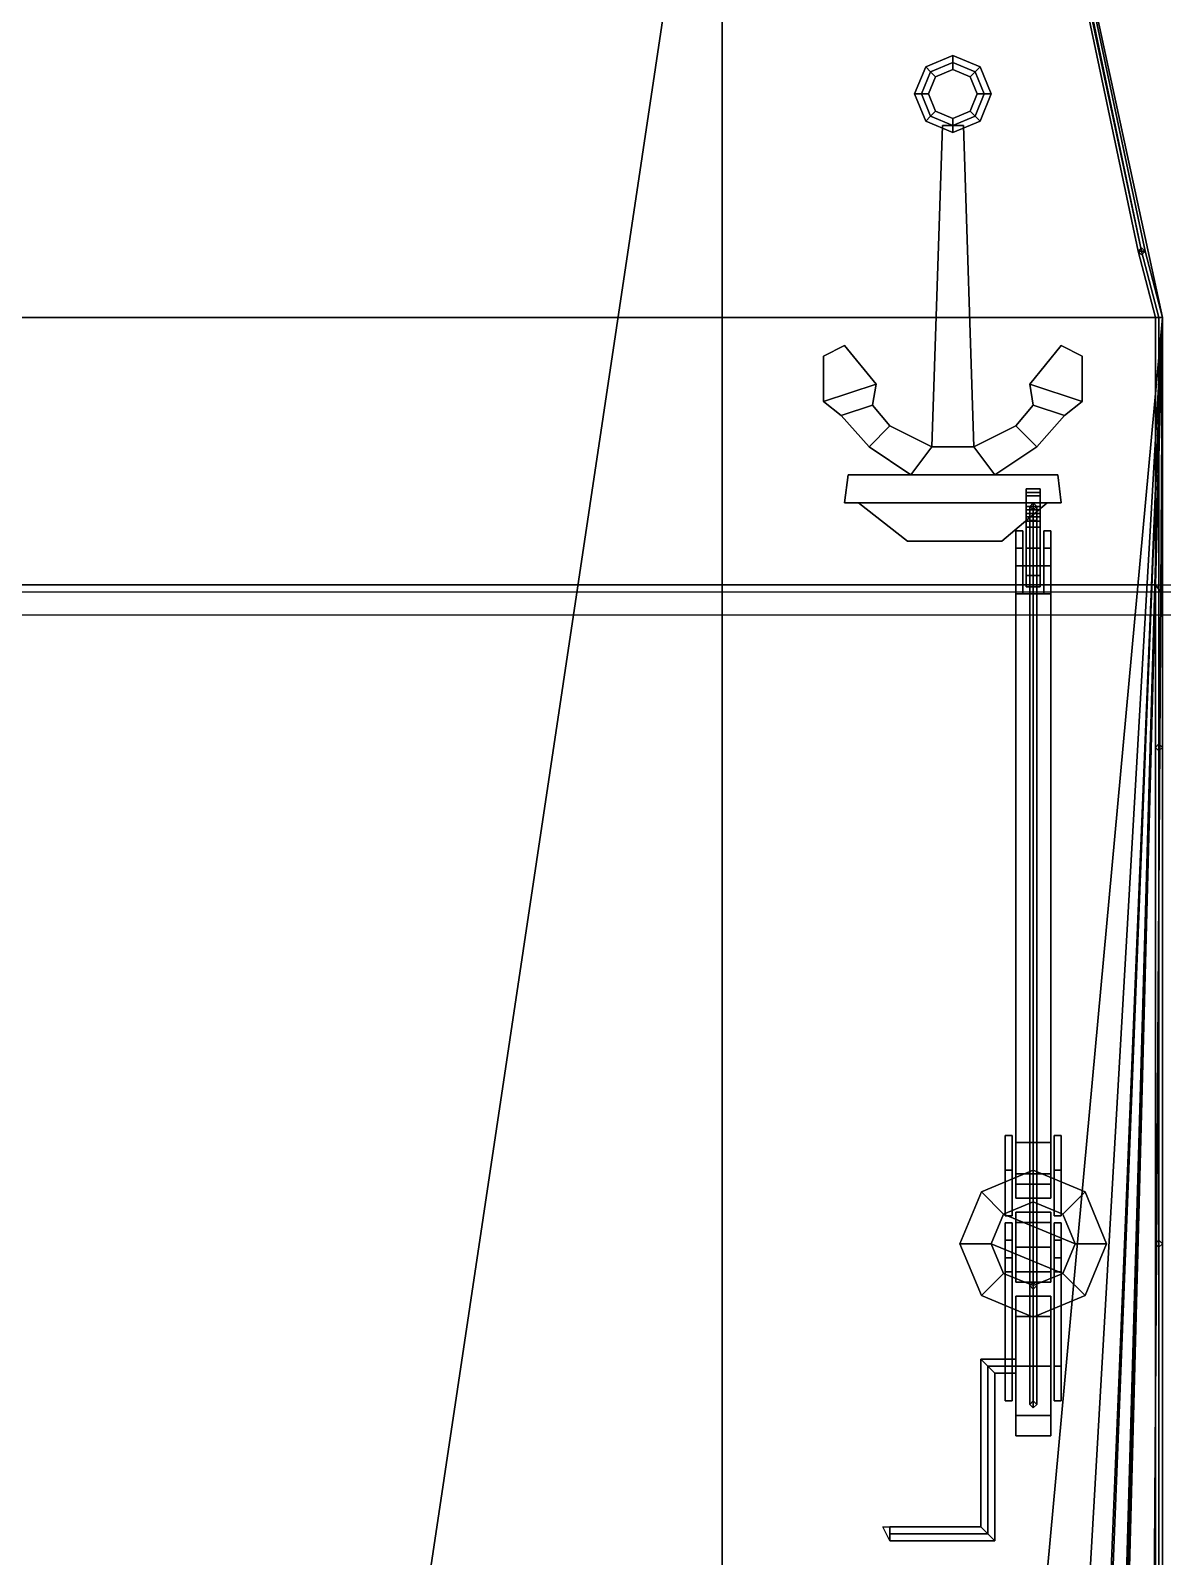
# Model space of a CAD drawing. Header units: millimetres. Extents: x -3.5 to 3.5, y -23.5 to 25.1.
# Drawn here: x 0 to 3.24, y 17.905 to 22.272 of the extents above; entities that cross this region are included whole.
import ezdxf

# ---------------------------------------------------------------- set-up
doc = ezdxf.new("R2010")
doc.units = ezdxf.units.MM
for name, color, linetype in [('railings', 6, 'Continuous'), ('superstructure', 3, 'Continuous'), ('tmp', 4, 'Continuous')]:
    doc.layers.add(name, color=color, linetype=linetype)

msp = doc.modelspace()

# ---------------------------------------------------------------- linework, layer by layer
for points in [[(2.8, 23.48, 0.85), (3.24, 21.45, 0.2), (-3.24, 21.45, 0.2), (-2.8, 23.48, 0.85)], [(1.98, 23.44, 1.460000000000001), (1.98, 7.74, 1.460000000000001), (3.24, 21.45, 1.459999999999999), (2.8, 23.48, 1.459999999999999)], [(2.8, 23.48, 1.459999999999999), (3.24, 21.45, 1.459999999999999), (3.24, 21.45, 0.2), (2.8, 23.48, 0.85)], [(2.640000000000001, 22.18, 1.530000000000001), (2.640000000000001, 22.2, 1.51), (2.562218254069482, 22.16778174593052, 1.51), (2.576360389693211, 22.15363961030679, 1.530000000000001)], [(2.640000000000001, 22.2, 1.51), (2.640000000000001, 22.18, 1.49), (2.576360389693211, 22.15363961030679, 1.49), (2.562218254069482, 22.16778174593052, 1.51)], [(2.703639610306791, 22.15363961030679, 1.530000000000001), (2.717781745930524, 22.16778174593052, 1.51), (2.640000000000001, 22.2, 1.51), (2.640000000000001, 22.18, 1.530000000000001)], [(2.717781745930524, 22.16778174593052, 1.51), (2.703639610306791, 22.15363961030679, 1.49), (2.640000000000001, 22.18, 1.49), (2.640000000000001, 22.2, 1.51)], [(2.576360389693211, 22.15363961030679, 1.530000000000001), (2.562218254069482, 22.16778174593052, 1.51), (2.530000000000002, 22.09, 1.51), (2.550000000000001, 22.09, 1.530000000000001)], [(2.562218254069482, 22.16778174593052, 1.51), (2.576360389693211, 22.15363961030679, 1.49), (2.550000000000001, 22.09, 1.49), (2.530000000000002, 22.09, 1.51)], [(2.576360389693211, 22.15363961030679, 1.49), (2.590502525316943, 22.13949747468306, 1.51), (2.570000000000001, 22.09, 1.51), (2.550000000000001, 22.09, 1.49)], [(2.590502525316943, 22.13949747468306, 1.51), (2.576360389693211, 22.15363961030679, 1.530000000000001), (2.550000000000001, 22.09, 1.530000000000001), (2.570000000000001, 22.09, 1.51)], [(2.640000000000001, 22.18, 1.49), (2.640000000000001, 22.16, 1.51), (2.590502525316943, 22.13949747468306, 1.51), (2.576360389693211, 22.15363961030679, 1.49)], [(2.640000000000001, 22.16, 1.51), (2.640000000000001, 22.18, 1.530000000000001), (2.576360389693211, 22.15363961030679, 1.530000000000001), (2.590502525316943, 22.13949747468306, 1.51)], [(2.703639610306791, 22.15363961030679, 1.49), (2.689497474683059, 22.13949747468306, 1.51), (2.640000000000001, 22.16, 1.51), (2.640000000000001, 22.18, 1.49)], [(2.689497474683059, 22.13949747468306, 1.51), (2.703639610306791, 22.15363961030679, 1.530000000000001), (2.640000000000001, 22.18, 1.530000000000001), (2.640000000000001, 22.16, 1.51)], [(2.730000000000001, 22.09, 1.49), (2.710000000000001, 22.09, 1.51), (2.689497474683059, 22.13949747468306, 1.51), (2.703639610306791, 22.15363961030679, 1.49)], [(2.710000000000001, 22.09, 1.51), (2.730000000000001, 22.09, 1.530000000000001), (2.703639610306791, 22.15363961030679, 1.530000000000001), (2.689497474683059, 22.13949747468306, 1.51)], [(2.730000000000001, 22.09, 1.530000000000001), (2.75, 22.09, 1.51), (2.717781745930524, 22.16778174593052, 1.51), (2.703639610306791, 22.15363961030679, 1.530000000000001)], [(2.75, 22.09, 1.51), (2.730000000000001, 22.09, 1.49), (2.703639610306791, 22.15363961030679, 1.49), (2.717781745930524, 22.16778174593052, 1.51)], [(2.550000000000001, 22.09, 1.530000000000001), (2.530000000000002, 22.09, 1.51), (2.562218254069482, 22.01221825406948, 1.51), (2.576360389693211, 22.02636038969321, 1.530000000000001)], [(2.530000000000002, 22.09, 1.51), (2.550000000000001, 22.09, 1.49), (2.576360389693211, 22.02636038969321, 1.49), (2.562218254069482, 22.01221825406948, 1.51)], [(2.550000000000001, 22.09, 1.49), (2.570000000000001, 22.09, 1.51), (2.590502525316943, 22.04050252531694, 1.51), (2.576360389693211, 22.02636038969321, 1.49)], [(2.570000000000001, 22.09, 1.51), (2.550000000000001, 22.09, 1.530000000000001), (2.576360389693211, 22.02636038969321, 1.530000000000001), (2.590502525316943, 22.04050252531694, 1.51)], [(2.703639610306789, 22.02636038969321, 1.49), (2.689497474683059, 22.04050252531694, 1.51), (2.710000000000001, 22.09, 1.51), (2.730000000000001, 22.09, 1.49)], [(2.689497474683059, 22.04050252531694, 1.51), (2.703639610306789, 22.02636038969321, 1.530000000000001), (2.730000000000001, 22.09, 1.530000000000001), (2.710000000000001, 22.09, 1.51)], [(2.703639610306789, 22.02636038969321, 1.530000000000001), (2.71778174593052, 22.01221825406947, 1.51), (2.75, 22.09, 1.51), (2.730000000000001, 22.09, 1.530000000000001)], [(2.71778174593052, 22.01221825406947, 1.51), (2.703639610306789, 22.02636038969321, 1.49), (2.730000000000001, 22.09, 1.49), (2.75, 22.09, 1.51)], [(2.576360389693211, 22.02636038969321, 1.530000000000001), (2.562218254069482, 22.01221825406948, 1.51), (2.640000000000001, 21.98, 1.51), (2.640000000000001, 22, 1.530000000000001)], [(2.562218254069482, 22.01221825406948, 1.51), (2.576360389693211, 22.02636038969321, 1.49), (2.640000000000001, 22, 1.49), (2.640000000000001, 21.98, 1.51)], [(2.576360389693211, 22.02636038969321, 1.49), (2.590502525316943, 22.04050252531694, 1.51), (2.640000000000001, 22.02, 1.51), (2.640000000000001, 22, 1.49)], [(2.590502525316943, 22.04050252531694, 1.51), (2.576360389693211, 22.02636038969321, 1.530000000000001), (2.640000000000001, 22, 1.530000000000001), (2.640000000000001, 22.02, 1.51)], [(2.640000000000001, 22, 1.49), (2.640000000000001, 22.02, 1.51), (2.689497474683059, 22.04050252531694, 1.51), (2.703639610306789, 22.02636038969321, 1.49)], [(2.640000000000001, 22.02, 1.51), (2.640000000000001, 22, 1.530000000000001), (2.703639610306789, 22.02636038969321, 1.530000000000001), (2.689497474683059, 22.04050252531694, 1.51)], [(2.640000000000001, 22, 1.530000000000001), (2.640000000000001, 21.98, 1.51), (2.71778174593052, 22.01221825406947, 1.51), (2.703639610306789, 22.02636038969321, 1.530000000000001)], [(2.640000000000001, 21.98, 1.51), (2.640000000000001, 22, 1.49), (2.703639610306789, 22.02636038969321, 1.49), (2.71778174593052, 22.01221825406947, 1.51)], [(2.580000000000001, 21.08000000000001, 1.56), (2.700000000000002, 21.08000000000001, 1.56), (2.67, 22, 1.529999999999999), (2.610000000000002, 22, 1.529999999999999)], [(2.67, 22, 1.49), (2.700000000000002, 21.08000000000001, 1.460000000000001), (2.580000000000001, 21.08000000000001, 1.460000000000001), (2.610000000000002, 22, 1.49)], [(2.610000000000002, 22, 1.49), (2.580000000000001, 21.08000000000001, 1.460000000000001), (2.580000000000001, 21.08000000000001, 1.56), (2.610000000000002, 22, 1.529999999999999)], [(2.610000000000002, 22, 1.529999999999999), (2.67, 22, 1.529999999999999), (2.67, 22, 1.49), (2.610000000000002, 22, 1.49)], [(2.67, 22, 1.529999999999999), (2.700000000000002, 21.08000000000001, 1.56), (2.700000000000002, 21.08000000000001, 1.460000000000001), (2.67, 22, 1.49)], [(3.24, 21.45, 0.2), (3.21983193277311, 20.68529411764706), (-3.21983193277311, 20.68529411764706), (-3.24, 21.45, 0.2)], [(3.239999999999976, 21.44999999999939, 1.459999999999999), (3.239999999999976, 21.44999999999939, 1.459999999999999), (1.98, 7.74, 1.460000000000001), (2.411325579854458, 7.094475651604784, 1.460000000000001)], [(3.24, -23.47, 1.459999999999999), (3.24, 21.45, 1.459999999999999), (2.38, -9.68, 1.460000000000001), (2.38, -22.5, 1.460000000000001)], [(3.24, 21.45, 1.459999999999999), (3.24, 21.45, 1.459999999999999), (2.42, -7.160000000000001, 1.460000000000001), (2.38, -9.679999999999996, 1.460000000000001)], [(3.239999999999985, 21.44999999999962, 1.459999999999999), (3.239999999999985, 21.44999999999962, 1.459999999999999), (2.411325579854458, 7.094475651604784, 1.46), (2.61, 6.0956718931319, 1.46)], [(2.42, -7.160000000000001, 1.460000000000001), (3.24, 21.45, 1.459999999999999), (3.24, 21.45, 1.459999999999999), (2.42, 0.7299999999999995, 1.460000000000001)], [(2.42, 0.7300000000000013, 1.460000000000001), (2.42, 0.7300000000000013, 1.460000000000001), (3.239999999999999, 21.44999999999996, 1.459999999999999), (2.61, 6.0956718931319, 1.46)], [(3.24, 21.45, 0.2), (3.234827586206898, 20.66551724137931), (3.21983193277311, 20.68529411764706), (3.24, 21.45, 0.2)], [(3.24, 21.45, 0.2), (3.24, 20.59953271028037), (3.234827586206898, 20.66551724137931), (3.24, 21.45, 0.2)], [(3.24, 21.45, 1.459999999999999), (3.24, -23.47, 1.459999999999999), (3.24, -23.47), (3.24, 20.59953271028037)], [(3.24, 21.45, 0.2), (3.24, 21.45, 1.459999999999999), (3.24, 20.59953271028038), (3.24, 21.45, 0.2)], [(2.27, 21.34, 1.56), (2.270000000000002, 21.21, 1.56), (2.42, 21.26, 1.56), (2.330000000000001, 21.37, 1.56)], [(2.42, 21.26, 1.460000000000001), (2.270000000000002, 21.21, 1.460000000000001), (2.27, 21.34, 1.460000000000001), (2.330000000000001, 21.37, 1.460000000000001)], [(2.330000000000001, 21.37, 1.460000000000001), (2.27, 21.34, 1.460000000000001), (2.27, 21.34, 1.56), (2.330000000000001, 21.37, 1.56)], [(2.330000000000001, 21.37, 1.56), (2.42, 21.26, 1.56), (2.42, 21.26, 1.460000000000001), (2.330000000000001, 21.37, 1.460000000000001)], [(3.010000000000002, 21.34, 1.460000000000001), (3.01, 21.21, 1.460000000000001), (2.860000000000002, 21.26, 1.460000000000001), (2.950000000000002, 21.37, 1.460000000000001)], [(2.950000000000002, 21.37, 1.460000000000001), (2.860000000000002, 21.26, 1.460000000000001), (2.860000000000002, 21.26, 1.56), (2.950000000000002, 21.37, 1.56)], [(2.860000000000002, 21.26, 1.56), (3.01, 21.21, 1.56), (3.010000000000002, 21.34, 1.56), (2.950000000000002, 21.37, 1.56)], [(2.950000000000002, 21.37, 1.56), (3.010000000000002, 21.34, 1.56), (3.010000000000002, 21.34, 1.460000000000001), (2.950000000000002, 21.37, 1.460000000000001)], [(2.27, 21.34, 1.460000000000001), (2.270000000000002, 21.21, 1.460000000000001), (2.270000000000002, 21.21, 1.56), (2.27, 21.34, 1.56)], [(3.010000000000002, 21.34, 1.56), (3.01, 21.21, 1.56), (3.01, 21.21, 1.460000000000001), (3.010000000000002, 21.34, 1.460000000000001)], [(2.27, 21.21, 1.56), (2.320000000000001, 21.17, 1.56), (2.410000000000001, 21.2, 1.56), (2.42, 21.26, 1.56)], [(2.410000000000001, 21.2, 1.460000000000001), (2.320000000000001, 21.17, 1.460000000000001), (2.27, 21.21, 1.460000000000001), (2.42, 21.26, 1.460000000000001)], [(2.42, 21.26, 1.56), (2.410000000000001, 21.2, 1.56), (2.410000000000001, 21.2, 1.460000000000001), (2.42, 21.26, 1.460000000000001)], [(3.010000000000002, 21.21, 1.460000000000001), (2.960000000000001, 21.17, 1.460000000000001), (2.870000000000001, 21.2, 1.460000000000001), (2.860000000000002, 21.26, 1.460000000000001)], [(2.860000000000002, 21.26, 1.460000000000001), (2.870000000000001, 21.2, 1.460000000000001), (2.870000000000001, 21.2, 1.56), (2.860000000000002, 21.26, 1.56)], [(2.870000000000001, 21.2, 1.56), (2.960000000000001, 21.17, 1.56), (3.010000000000002, 21.21, 1.56), (2.860000000000002, 21.26, 1.56)], [(2.27, 21.21, 1.460000000000001), (2.320000000000001, 21.17, 1.460000000000001), (2.320000000000001, 21.17, 1.56), (2.27, 21.21, 1.56)], [(2.320000000000001, 21.17, 1.56), (2.400000000000003, 21.08, 1.56), (2.460000000000001, 21.14, 1.56), (2.410000000000001, 21.2, 1.56)], [(2.460000000000001, 21.14, 1.460000000000001), (2.400000000000003, 21.08, 1.460000000000001), (2.320000000000001, 21.17, 1.460000000000001), (2.410000000000001, 21.2, 1.460000000000001)], [(2.410000000000001, 21.2, 1.56), (2.460000000000001, 21.14, 1.56), (2.460000000000001, 21.14, 1.460000000000001), (2.410000000000001, 21.2, 1.460000000000001)], [(2.960000000000001, 21.17, 1.460000000000001), (2.879999999999999, 21.08, 1.460000000000001), (2.820000000000001, 21.14, 1.460000000000001), (2.870000000000001, 21.2, 1.460000000000001)], [(2.870000000000001, 21.2, 1.460000000000001), (2.820000000000001, 21.14, 1.460000000000001), (2.820000000000001, 21.14, 1.56), (2.870000000000001, 21.2, 1.56)], [(2.820000000000001, 21.14, 1.56), (2.879999999999999, 21.08, 1.56), (2.960000000000001, 21.17, 1.56), (2.870000000000001, 21.2, 1.56)], [(3.010000000000002, 21.21, 1.56), (2.960000000000001, 21.17, 1.56), (2.960000000000001, 21.17, 1.460000000000001), (3.010000000000002, 21.21, 1.460000000000001)], [(2.320000000000001, 21.17, 1.460000000000001), (2.400000000000003, 21.08, 1.460000000000001), (2.400000000000003, 21.08, 1.56), (2.320000000000001, 21.17, 1.56)], [(2.400000000000001, 21.08, 1.56), (2.520000000000002, 21, 1.56), (2.580000000000001, 21.08, 1.56), (2.46, 21.14, 1.56)], [(2.580000000000001, 21.08, 1.460000000000001), (2.520000000000002, 21, 1.460000000000001), (2.400000000000001, 21.08, 1.460000000000001), (2.46, 21.14, 1.460000000000001)], [(2.46, 21.14, 1.56), (2.580000000000001, 21.08, 1.56), (2.580000000000001, 21.08, 1.460000000000001), (2.46, 21.14, 1.460000000000001)], [(2.880000000000001, 21.08, 1.460000000000001), (2.76, 21, 1.460000000000001), (2.700000000000002, 21.08, 1.460000000000001), (2.820000000000003, 21.14, 1.460000000000001)], [(2.820000000000003, 21.14, 1.460000000000001), (2.700000000000002, 21.08, 1.460000000000001), (2.700000000000002, 21.08, 1.56), (2.820000000000003, 21.14, 1.56)], [(2.700000000000002, 21.08, 1.56), (2.76, 21, 1.56), (2.880000000000001, 21.08, 1.56), (2.820000000000003, 21.14, 1.56)], [(2.960000000000001, 21.17, 1.56), (2.879999999999999, 21.08, 1.56), (2.879999999999999, 21.08, 1.460000000000001), (2.960000000000001, 21.17, 1.460000000000001)], [(2.400000000000001, 21.08, 1.460000000000001), (2.520000000000002, 21, 1.460000000000001), (2.520000000000002, 21, 1.56), (2.400000000000001, 21.08, 1.56)], [(2.520000000000002, 21, 1.56), (2.760000000000002, 21, 1.56), (2.700000000000002, 21.08, 1.56), (2.580000000000001, 21.08, 1.56)], [(2.700000000000002, 21.08, 1.460000000000001), (2.760000000000002, 21, 1.460000000000001), (2.520000000000002, 21, 1.460000000000001), (2.580000000000001, 21.08, 1.460000000000001)], [(2.880000000000001, 21.08, 1.56), (2.76, 21, 1.56), (2.76, 21, 1.460000000000001), (2.880000000000001, 21.08, 1.460000000000001)], [(2.330000000000001, 20.91999999999999, 1.56), (2.950000000000002, 20.91999999999999, 1.56), (2.940000000000002, 21, 1.56), (2.340000000000002, 21, 1.56)], [(2.940000000000002, 21, 1.460000000000001), (2.950000000000002, 20.91999999999999, 1.460000000000001), (2.330000000000001, 20.91999999999999, 1.460000000000001), (2.340000000000002, 21, 1.460000000000001)], [(2.340000000000002, 21, 1.460000000000001), (2.330000000000001, 20.91999999999999, 1.460000000000001), (2.330000000000001, 20.91999999999999, 1.56), (2.340000000000002, 21, 1.56)], [(2.340000000000002, 21, 1.56), (2.520000000000002, 21, 1.56), (2.520000000000002, 21, 1.460000000000001), (2.340000000000002, 21, 1.460000000000001)], [(2.760000000000002, 21, 1.56), (2.940000000000002, 21, 1.56), (2.940000000000002, 21, 1.460000000000001), (2.760000000000002, 21, 1.460000000000001)], [(2.85, 20.92, 2.649999999999999), (2.85, 20.96, 2.699999999999999), (2.89, 20.96, 2.699999999999999), (2.89, 20.92, 2.649999999999999)], [(2.85, 20.95, 2.709999999999999), (2.85, 20.96, 2.699999999999999), (2.85, 20.92, 2.649999999999999), (2.85, 20.91, 2.68)], [(2.89, 20.95, 2.709999999999999), (2.89, 20.96, 2.699999999999999), (2.85, 20.96, 2.699999999999999), (2.85, 20.95, 2.709999999999999)], [(2.89, 20.92, 2.649999999999999), (2.89, 20.96, 2.699999999999999), (2.89, 20.95, 2.709999999999999), (2.89, 20.91, 2.68)], [(2.940000000000002, 21, 1.56), (2.950000000000002, 20.91999999999999, 1.56), (2.950000000000002, 20.91999999999999, 1.460000000000001), (2.940000000000002, 21, 1.460000000000001)], [(2.330000000000001, 20.91999999999999, 1.460000000000001), (2.370000000000001, 20.91999999999999, 1.460000000000001), (2.370000000000001, 20.91999999999999, 1.56), (2.330000000000001, 20.91999999999999, 1.56)], [(2.510000000000002, 20.81, 1.56), (2.780000000000002, 20.81, 1.56), (2.910000000000001, 20.92, 1.56), (2.370000000000001, 20.92, 1.56)], [(2.910000000000001, 20.92, 1.460000000000001), (2.780000000000002, 20.81, 1.460000000000001), (2.510000000000002, 20.81, 1.460000000000001), (2.370000000000001, 20.92, 1.460000000000001)], [(2.370000000000001, 20.92, 1.460000000000001), (2.510000000000002, 20.81, 1.460000000000001), (2.510000000000002, 20.81, 1.56), (2.370000000000001, 20.92, 1.56)], [(2.910000000000001, 20.92, 1.56), (2.780000000000002, 20.81, 1.56), (2.780000000000002, 20.81, 1.460000000000001), (2.910000000000001, 20.92, 1.460000000000001)], [(2.89, 20.91, 2.68), (2.89, 20.95, 2.709999999999999), (2.85, 20.95, 2.709999999999999), (2.85, 20.91, 2.68)], [(2.85, 20.94, 2.779999999999999), (2.85, 20.88, 2.779999999999999), (2.85, 20.88, 2.829999999999998), (2.85, 20.94, 2.829999999999998)], [(2.89, 20.94, 2.829999999999998), (2.89, 20.94, 2.779999999999999), (2.85, 20.94, 2.779999999999999), (2.85, 20.94, 2.829999999999998)], [(2.85, 20.94, 2.829999999999998), (2.85, 20.88, 2.829999999999998), (2.89, 20.88, 2.829999999999998), (2.89, 20.94, 2.829999999999998)], [(2.89, 20.94, 2.779999999999999), (2.89, 20.88, 2.73), (2.85, 20.88, 2.73), (2.85, 20.94, 2.779999999999999)], [(2.85, 20.88, 2.73), (2.85, 20.85, 2.73), (2.85, 20.88, 2.779999999999999), (2.85, 20.94, 2.779999999999999)], [(2.85, 20.91, 2.68), (2.85, 20.92, 2.649999999999999), (2.85, 20.88, 2.649999999999999), (2.85, 20.89, 2.68)], [(2.85, 20.88, 2.649999999999999), (2.85, 20.92, 2.649999999999999), (2.89, 20.92, 2.649999999999999), (2.89, 20.88, 2.649999999999999)], [(2.86, 20.91, 3.75), (2.87, 20.92, 3.749999999999998), (2.87, 20.92, 2.829999999999998), (2.86, 20.91, 2.829999999999998)], [(2.86, 20.87, 3.84), (2.87, 20.87, 3.849999999999998), (2.87, 20.92, 3.75), (2.86, 20.91, 3.75)], [(2.87, 20.92, 3.749999999999998), (2.88, 20.91, 3.75), (2.88, 20.91, 2.829999999999998), (2.87, 20.92, 2.829999999999998)], [(2.87, 20.87, 3.849999999999998), (2.88, 20.87, 3.84), (2.88, 20.91, 3.75), (2.87, 20.92, 3.75)], [(2.89, 20.88, 2.829999999999998), (2.89, 20.88, 2.779999999999999), (2.89, 20.94, 2.779999999999999), (2.89, 20.94, 2.829999999999998)], [(2.89, 20.88, 2.779999999999999), (2.89, 20.85, 2.73), (2.89, 20.88, 2.73), (2.89, 20.94, 2.779999999999999)], [(2.89, 20.88, 2.649999999999999), (2.89, 20.92, 2.649999999999999), (2.89, 20.91, 2.68), (2.89, 20.89, 2.68)], [(2.910000000000001, 20.91999999999999, 1.460000000000001), (2.950000000000002, 20.91999999999999, 1.460000000000001), (2.950000000000002, 20.91999999999999, 1.56), (2.910000000000001, 20.91999999999999, 1.56)], [(2.89, 20.89, 2.68), (2.89, 20.91, 2.68), (2.85, 20.91, 2.68), (2.85, 20.89, 2.68)], [(2.89, 20.86778174593051, 3.827781745930519), (2.89, 20.9, 3.75), (2.85, 20.9, 3.75), (2.85, 20.86778174593051, 3.827781745930519)], [(2.89, 20.9, 3.75), (2.89, 20.86778174593051, 3.672218254069479), (2.85, 20.86778174593051, 3.672218254069479), (2.85, 20.9, 3.75)], [(2.85, 20.86778174593051, 3.672218254069479), (2.85, 20.79, 3.639999999999999), (2.85, 20.71221825406948, 3.672218254069479), (2.85, 20.9, 3.75)], [(2.85, 20.9, 3.75), (2.85, 20.71221825406948, 3.672218254069479), (2.85, 20.68, 3.75), (2.85, 20.86778174593051, 3.827781745930519)], [(2.85, 20.89, 2.68), (2.85, 20.88, 2.649999999999999), (2.85, 20.85, 2.69), (2.85, 20.88, 2.69)], [(2.89, 20.88, 2.69), (2.89, 20.89, 2.68), (2.85, 20.89, 2.68), (2.85, 20.88, 2.69)], [(2.85, 20.85, 2.69), (2.85, 20.88, 2.649999999999999), (2.89, 20.88, 2.649999999999999), (2.89, 20.85, 2.69)], [(2.85, 20.88, 2.829999999999998), (2.85, 20.88, 2.779999999999999), (2.89, 20.88, 2.779999999999999), (2.89, 20.88, 2.829999999999998)], [(2.85, 20.88, 2.779999999999999), (2.85, 20.85, 2.73), (2.89, 20.85, 2.73), (2.89, 20.88, 2.779999999999999)], [(2.85, 20.88, 2.69), (2.85, 20.85, 2.69), (2.85, 20.85, 2.729999999999999), (2.85, 20.88, 2.729999999999999)], [(2.89, 20.88, 2.729999999999999), (2.89, 20.88, 2.69), (2.85, 20.88, 2.69), (2.85, 20.88, 2.729999999999999)], [(2.87, 20.9, 3.75), (2.86, 20.91, 3.75), (2.86, 20.91, 2.829999999999998), (2.87, 20.9, 2.829999999999998)], [(2.87, 20.87, 3.829999999999998), (2.86, 20.87, 3.84), (2.86, 20.91, 3.75), (2.87, 20.9, 3.75)], [(2.88, 20.91, 3.75), (2.87, 20.9, 3.75), (2.87, 20.9, 2.829999999999998), (2.88, 20.91, 2.829999999999998)], [(2.88, 20.87, 3.84), (2.87, 20.87, 3.829999999999998), (2.87, 20.9, 3.75), (2.88, 20.91, 3.75)], [(2.89, 20.71221825406948, 3.827781745930519), (2.89, 20.9, 3.75), (2.89, 20.86778174593051, 3.827781745930519), (2.89, 20.79, 3.859999999999999)], [(2.89, 20.68, 3.75), (2.89, 20.86778174593051, 3.672218254069479), (2.89, 20.9, 3.75), (2.89, 20.71221825406948, 3.827781745930519)], [(2.89, 20.85, 2.69), (2.89, 20.88, 2.649999999999999), (2.89, 20.89, 2.68), (2.89, 20.88, 2.69)], [(2.89, 20.85, 2.729999999999999), (2.89, 20.85, 2.69), (2.89, 20.88, 2.69), (2.89, 20.88, 2.729999999999999)], [(2.82, 20.84, 3.759999999999998), (2.82, 20.73999999999999, 3.6), (2.82, 20.66, 3.709999999999999), (2.82, 20.79, 3.809999999999999)], [(2.84, 20.79, 3.809999999999999), (2.84, 20.84, 3.759999999999998), (2.82, 20.84, 3.759999999999998), (2.82, 20.79, 3.809999999999999)], [(2.84, 20.84, 3.759999999999998), (2.84, 20.73999999999999, 3.6), (2.82, 20.73999999999999, 3.6), (2.82, 20.84, 3.759999999999998)], [(2.84, 20.66, 3.709999999999999), (2.84, 20.73999999999999, 3.6), (2.84, 20.84, 3.759999999999998), (2.84, 20.79, 3.809999999999999)], [(2.89, 20.79, 3.859999999999999), (2.89, 20.86778174593051, 3.827781745930519), (2.85, 20.86778174593051, 3.827781745930519), (2.85, 20.79, 3.859999999999999)], [(2.89, 20.86778174593051, 3.672218254069479), (2.89, 20.79, 3.639999999999999), (2.85, 20.79, 3.639999999999999), (2.85, 20.86778174593051, 3.672218254069479)], [(2.85, 20.86778174593051, 3.827781745930519), (2.85, 20.68, 3.75), (2.85, 20.71221825406948, 3.827781745930519), (2.85, 20.79, 3.859999999999999)], [(2.85, 20.85, 2.729999999999999), (2.85, 20.85, 2.69), (2.89, 20.85, 2.69), (2.89, 20.85, 2.729999999999999)], [(2.87, 20.79, 3.859999999999999), (2.86, 20.79, 3.869999999999999), (2.86, 20.87, 3.84), (2.87, 20.87, 3.829999999999998)], [(2.86, 20.79, 3.869999999999999), (2.87, 20.79, 3.879999999999999), (2.87, 20.87, 3.85), (2.86, 20.87, 3.84)], [(2.88, 20.79, 3.869999999999999), (2.87, 20.79, 3.859999999999999), (2.87, 20.87, 3.829999999999998), (2.88, 20.87, 3.84)], [(2.87, 20.79, 3.879999999999999), (2.88, 20.79, 3.869999999999999), (2.88, 20.87, 3.84), (2.87, 20.87, 3.85)], [(2.89, 20.71221825406948, 3.672218254069479), (2.89, 20.79, 3.639999999999999), (2.89, 20.86778174593051, 3.672218254069479), (2.89, 20.68, 3.75)], [(2.92, 20.84, 3.759999999999998), (2.92, 20.73999999999999, 3.6), (2.9, 20.73999999999999, 3.6), (2.9, 20.84, 3.759999999999998)], [(2.92, 20.79, 3.809999999999999), (2.92, 20.84, 3.759999999999998), (2.9, 20.84, 3.759999999999998), (2.9, 20.79, 3.809999999999999)], [(2.9, 20.84, 3.759999999999998), (2.9, 20.73999999999999, 3.6), (2.9, 20.66, 3.709999999999999), (2.9, 20.79, 3.809999999999999)], [(2.92, 20.66, 3.709999999999999), (2.92, 20.73999999999999, 3.6), (2.92, 20.84, 3.759999999999998), (2.92, 20.79, 3.809999999999999)], [(2.510000000000002, 20.81, 1.460000000000001), (2.780000000000002, 20.81, 1.460000000000001), (2.780000000000002, 20.81, 1.56), (2.510000000000002, 20.81, 1.56)], [(2.82, 20.79, 3.809999999999999), (2.82, 20.66, 3.709999999999999), (2.84, 20.66, 3.709999999999999), (2.84, 20.79, 3.809999999999999)], [(2.89, 20.71221825406948, 3.827781745930519), (2.89, 20.79, 3.859999999999999), (2.85, 20.79, 3.859999999999999), (2.85, 20.71221825406948, 3.827781745930519)], [(2.89, 20.79, 3.639999999999999), (2.89, 20.71221825406948, 3.672218254069479), (2.85, 20.71221825406948, 3.672218254069479), (2.85, 20.79, 3.639999999999999)], [(2.87, 18.79, 3.239999999999998), (2.86, 18.79, 3.25), (2.86, 20.79, 3.869999999999999), (2.87, 20.79, 3.859999999999999)], [(2.86, 18.79, 3.25), (2.87, 18.79, 3.26), (2.87, 20.79, 3.879999999999999), (2.86, 20.79, 3.869999999999999)], [(2.88, 18.79, 3.25), (2.87, 18.79, 3.239999999999998), (2.87, 20.79, 3.859999999999999), (2.88, 20.79, 3.869999999999999)], [(2.87, 18.79, 3.26), (2.88, 18.79, 3.25), (2.88, 20.79, 3.869999999999999), (2.87, 20.79, 3.879999999999999)], [(2.9, 20.79, 3.809999999999999), (2.9, 20.66, 3.709999999999999), (2.92, 20.66, 3.709999999999999), (2.92, 20.79, 3.809999999999999)], [(2.82, 20.74, 3.6), (2.82, 19.09, 1.94), (2.82, 18.97000000000001, 2.079999999999998), (2.82, 20.66, 3.709999999999999)], [(2.92, 20.74, 3.6), (2.92, 19.09, 1.94), (2.82, 19.09, 1.94), (2.82, 20.74, 3.6)], [(2.9, 20.66, 3.709999999999999), (2.9, 20.73999999999999, 3.6), (2.84, 20.74, 3.6), (2.84, 20.66, 3.709999999999999)], [(2.89, 20.68, 3.75), (2.89, 20.71221825406948, 3.827781745930519), (2.85, 20.71221825406948, 3.827781745930519), (2.85, 20.68, 3.75)], [(2.89, 20.71221825406948, 3.672218254069479), (2.89, 20.68, 3.75), (2.85, 20.68, 3.75), (2.85, 20.71221825406948, 3.672218254069479)], [(2.92, 18.97000000000001, 2.079999999999998), (2.92, 19.09, 1.94), (2.92, 20.74, 3.6), (2.92, 20.66, 3.709999999999999)], [(3.21983193277311, 20.68529411764706), (3.120000000000001, 16.9, -0.99), (-3.120000000000001, 16.9, -0.99), (-3.21983193277311, 20.68529411764706)], [(2.82, 20.66, 3.709999999999999), (2.82, 18.97000000000001, 2.079999999999998), (2.92, 18.97000000000001, 2.079999999999998), (2.92, 20.66, 3.709999999999999)], [(3.234827586206898, 20.66551724137931), (3.210000000000001, 16.9, -0.9599999999999993), (3.120000000000001, 16.9, -0.99), (3.21983193277311, 20.68529411764706)], [(3.24, 20.59953271028037), (3.24, 16.9, -0.8699999999999999), (3.210000000000001, 16.9, -0.9599999999999993), (3.234827586206898, 20.66551724137931)], [(3.24, 20.59953271028037), (3.24, 20.59953271028037), (3.24, 12.84999999999999, -1.19), (3.24, 16.9, -0.8699999999999999)], [(3.24, 20.59953271028037), (3.24, -21.38, -0.39), (3.240000000000001, -16.49000000000001, -1.19), (3.24, 12.84999999999999, -1.19)], [(3.24, -23.47), (3.24, -23.47), (3.24, -21.38, -0.39), (3.24, 20.59953271028037)], [(2.79, 19.11, 1.979999999999999), (2.79, 19.11, 2.07), (2.81, 19.11, 2.07), (2.81, 19.11, 1.979999999999999)], [(2.79, 19.01, 1.93), (2.79, 19.01, 2.139999999999997), (2.79, 19.11, 2.07), (2.79, 19.11, 1.979999999999999)], [(2.81, 19.11, 1.979999999999999), (2.81, 19.01, 1.93), (2.79, 19.01, 1.93), (2.79, 19.11, 1.979999999999999)], [(2.79, 19.11, 2.07), (2.79, 19.01, 2.139999999999997), (2.81, 19.01, 2.139999999999997), (2.81, 19.11, 2.07)], [(2.81, 19.11, 2.07), (2.81, 19.01, 2.139999999999997), (2.81, 19.01, 1.93), (2.81, 19.11, 1.979999999999999)], [(2.82, 19.09, 1.94), (2.82, 19, 1.919999999999998), (2.82, 18.93, 2.02), (2.82, 18.97, 2.079999999999998)], [(2.92, 19.09, 1.94), (2.92, 19, 1.919999999999998), (2.82, 19, 1.919999999999998), (2.82, 19.09, 1.94)], [(2.92, 18.93, 2.02), (2.92, 19, 1.919999999999998), (2.92, 19.09, 1.94), (2.92, 18.97, 2.079999999999998)], [(2.93, 19.11, 1.979999999999999), (2.93, 19.11, 2.07), (2.95, 19.11, 2.07), (2.95, 19.11, 1.979999999999999)], [(2.93, 19.01, 1.93), (2.93, 19.01, 2.139999999999997), (2.93, 19.11, 2.07), (2.93, 19.11, 1.979999999999999)], [(2.95, 19.11, 1.979999999999999), (2.95, 19.01, 1.93), (2.93, 19.01, 1.93), (2.93, 19.11, 1.979999999999999)], [(2.93, 19.11, 2.07), (2.93, 19.01, 2.139999999999997), (2.95, 19.01, 2.139999999999997), (2.95, 19.11, 2.07)], [(2.95, 19.11, 2.07), (2.95, 19.01, 2.139999999999997), (2.95, 19.01, 1.93), (2.95, 19.11, 1.979999999999999)], [(2.87, 19.01, 1.459999999999999), (2.721507575950825, 18.94849242404917, 1.459999999999999), (2.721507575950825, 18.94849242404917, 1.559999999999999), (2.87, 19.01, 1.559999999999999)], [(2.87, 19.01, 1.559999999999999), (2.721507575950825, 18.94849242404917, 1.559999999999999), (2.785147186257614, 18.88485281374238, 1.559999999999999), (2.87, 18.92, 1.559999999999999)], [(2.79, 18.88, 1.93), (2.79, 18.88, 2.139999999999997), (2.79, 19.01, 2.139999999999997), (2.79, 19.01, 1.93)], [(2.81, 19.01, 1.93), (2.81, 18.88, 1.93), (2.79, 18.88, 1.93), (2.79, 19.01, 1.93)], [(2.79, 19.01, 2.139999999999997), (2.79, 18.88, 2.139999999999997), (2.81, 18.88, 2.139999999999997), (2.81, 19.01, 2.139999999999997)], [(2.81, 19.01, 2.139999999999997), (2.81, 18.88, 2.139999999999997), (2.81, 18.88, 1.93), (2.81, 19.01, 1.93)], [(2.82, 18.93, 2.02), (2.82, 19, 1.919999999999998), (2.92, 19, 1.919999999999998), (2.92, 18.93, 2.02)], [(3.018492424049175, 18.94849242404917, 1.459999999999999), (2.87, 19.01, 1.459999999999999), (2.87, 19.01, 1.559999999999999), (3.018492424049175, 18.94849242404917, 1.559999999999999)], [(3.018492424049175, 18.94849242404917, 1.559999999999999), (2.87, 19.01, 1.559999999999999), (2.87, 18.92, 1.559999999999999), (2.954852813742386, 18.88485281374238, 1.559999999999999)], [(2.93, 18.88, 1.93), (2.93, 18.88, 2.139999999999997), (2.93, 19.01, 2.139999999999997), (2.93, 19.01, 1.93)], [(2.95, 19.01, 1.93), (2.95, 18.88, 1.93), (2.93, 18.88, 1.93), (2.93, 19.01, 1.93)], [(2.93, 19.01, 2.139999999999997), (2.93, 18.88, 2.139999999999997), (2.95, 18.88, 2.139999999999997), (2.95, 19.01, 2.139999999999997)], [(2.95, 19.01, 2.139999999999997), (2.95, 18.88, 2.139999999999997), (2.95, 18.88, 1.93), (2.95, 19.01, 1.93)], [(2.82, 18.97, 2.079999999999998), (2.82, 18.93, 2.02), (2.92, 18.93, 2.02), (2.92, 18.97, 2.079999999999998)], [(2.721507575950825, 18.94849242404917, 1.459999999999999), (2.66, 18.8, 1.459999999999999), (2.66, 18.8, 1.559999999999999), (2.721507575950825, 18.94849242404917, 1.559999999999999)], [(2.721507575950825, 18.94849242404917, 1.559999999999999), (2.66, 18.8, 1.559999999999999), (2.75, 18.8, 1.559999999999999), (2.785147186257614, 18.88485281374238, 1.559999999999999)], [(2.87, 18.92, 1.559999999999999), (2.785147186257614, 18.88485281374238, 1.559999999999999), (2.785147186257614, 18.88485281374238, 2.94), (2.87, 18.92, 2.94)], [(2.785147186257614, 18.88485281374238, 2.94), (2.99, 18.8, 2.94), (2.954852813742386, 18.88485281374238, 2.94), (2.87, 18.92, 2.94)], [(2.954852813742386, 18.88485281374238, 1.559999999999999), (2.87, 18.92, 1.559999999999999), (2.87, 18.92, 2.94), (2.954852813742386, 18.88485281374238, 2.94)], [(3.08, 18.8, 1.559999999999999), (3.018492424049175, 18.94849242404917, 1.559999999999999), (2.954852813742386, 18.88485281374238, 1.559999999999999), (2.99, 18.8, 1.559999999999999)], [(3.08, 18.8, 1.459999999999999), (3.018492424049175, 18.94849242404917, 1.459999999999999), (3.018492424049175, 18.94849242404917, 1.559999999999999), (3.08, 18.8, 1.559999999999999)], [(2.785147186257614, 18.88485281374238, 1.559999999999999), (2.75, 18.8, 1.559999999999999), (2.75, 18.8, 2.94), (2.785147186257614, 18.88485281374238, 2.94)], [(2.75, 18.8, 2.94), (2.954852813742386, 18.71514718625761, 2.94), (2.99, 18.8, 2.94), (2.785147186257614, 18.88485281374238, 2.94)], [(2.92, 18.86071067811865, 3.210710678118655), (2.92, 18.89, 3.139999999999999), (2.82, 18.89, 3.139999999999999), (2.82, 18.86071067811865, 3.210710678118655)], [(2.92, 18.89, 3.139999999999999), (2.92, 18.86071067811865, 3.069289321881342), (2.82, 18.86071067811865, 3.069289321881342), (2.82, 18.89, 3.139999999999999)], [(2.82, 18.86071067811865, 3.069289321881342), (2.82, 18.79, 3.039999999999997), (2.82, 18.71928932188134, 3.069289321881342), (2.82, 18.89, 3.139999999999999)], [(2.82, 18.89, 3.139999999999999), (2.82, 18.71928932188134, 3.069289321881342), (2.82, 18.69, 3.139999999999999), (2.82, 18.86071067811865, 3.210710678118655)], [(2.92, 18.71928932188134, 3.210710678118655), (2.92, 18.89, 3.139999999999999), (2.92, 18.86071067811865, 3.210710678118655), (2.92, 18.79, 3.240000000000002)], [(2.92, 18.69, 3.139999999999999), (2.92, 18.86071067811865, 3.069289321881342), (2.92, 18.89, 3.139999999999999), (2.92, 18.71928932188134, 3.210710678118655)], [(2.99, 18.8, 1.559999999999999), (2.954852813742386, 18.88485281374238, 1.559999999999999), (2.954852813742386, 18.88485281374238, 2.94), (2.99, 18.8, 2.94)], [(2.81, 18.86000000000001, 3.07), (2.81, 18.86000000000001, 2.94), (2.79, 18.86000000000001, 2.94), (2.79, 18.86000000000001, 3.07)], [(2.79, 18.86000000000001, 2.94), (2.79, 18.72, 2.94), (2.79, 18.72, 3.07), (2.79, 18.86000000000001, 3.07)], [(2.79, 18.86000000000001, 3.07), (2.79, 18.72, 3.07), (2.79, 18.76, 3.169999999999998), (2.79, 18.81, 3.169999999999998)], [(2.81, 18.81, 3.169999999999998), (2.81, 18.86000000000001, 3.07), (2.79, 18.86000000000001, 3.07), (2.79, 18.81, 3.169999999999998)], [(2.81, 18.72, 3.07), (2.81, 18.72, 2.94), (2.81, 18.86000000000001, 2.94), (2.81, 18.86000000000001, 3.07)], [(2.81, 18.76, 3.169999999999998), (2.81, 18.72, 3.07), (2.81, 18.86000000000001, 3.07), (2.81, 18.81, 3.169999999999998)], [(2.92, 18.79, 3.240000000000002), (2.92, 18.86071067811865, 3.210710678118655), (2.82, 18.86071067811865, 3.210710678118655), (2.82, 18.79, 3.240000000000002)], [(2.92, 18.86071067811865, 3.069289321881342), (2.92, 18.79, 3.039999999999997), (2.82, 18.79, 3.039999999999997), (2.82, 18.86071067811865, 3.069289321881342)], [(2.82, 18.86071067811865, 3.210710678118655), (2.82, 18.69, 3.139999999999999), (2.82, 18.71928932188134, 3.210710678118655), (2.82, 18.79, 3.240000000000002)], [(2.92, 18.71928932188134, 3.069289321881342), (2.92, 18.79, 3.039999999999997), (2.92, 18.86071067811865, 3.069289321881342), (2.92, 18.69, 3.139999999999999)], [(2.93, 18.86000000000001, 2.94), (2.93, 18.72, 2.94), (2.93, 18.72, 3.07), (2.93, 18.86000000000001, 3.07)], [(2.95, 18.86000000000001, 3.07), (2.95, 18.86000000000001, 2.94), (2.93, 18.86000000000001, 2.94), (2.93, 18.86000000000001, 3.07)], [(2.93, 18.86000000000001, 3.07), (2.93, 18.72, 3.07), (2.93, 18.76, 3.169999999999998), (2.93, 18.81, 3.169999999999998)], [(2.95, 18.81, 3.169999999999998), (2.95, 18.86000000000001, 3.07), (2.93, 18.86000000000001, 3.07), (2.93, 18.81, 3.169999999999998)], [(2.95, 18.72, 3.07), (2.95, 18.72, 2.94), (2.95, 18.86000000000001, 2.94), (2.95, 18.86000000000001, 3.07)], [(2.95, 18.76, 3.169999999999998), (2.95, 18.72, 3.07), (2.95, 18.86000000000001, 3.07), (2.95, 18.81, 3.169999999999998)], [(2.66, 18.8, 1.459999999999999), (2.721507575950825, 18.65150757595082, 1.459999999999999), (2.721507575950825, 18.65150757595082, 1.559999999999999), (2.66, 18.8, 1.559999999999999)], [(2.66, 18.8, 1.559999999999999), (2.721507575950825, 18.65150757595082, 1.559999999999999), (2.785147186257614, 18.71514718625761, 1.559999999999999), (2.75, 18.8, 1.559999999999999)], [(2.75, 18.8, 1.559999999999999), (2.785147186257614, 18.71514718625761, 1.559999999999999), (2.785147186257614, 18.71514718625761, 2.94), (2.75, 18.8, 2.94)], [(2.785147186257614, 18.71514718625761, 2.94), (2.87, 18.68, 2.94), (2.954852813742386, 18.71514718625761, 2.94), (2.75, 18.8, 2.94)], [(2.79, 18.81, 3.169999999999998), (2.79, 18.76, 3.169999999999998), (2.81, 18.76, 3.169999999999998), (2.81, 18.81, 3.169999999999998)], [(2.92, 18.71928932188134, 3.210710678118655), (2.92, 18.79, 3.240000000000002), (2.82, 18.79, 3.240000000000002), (2.82, 18.71928932188134, 3.210710678118655)], [(2.92, 18.79, 3.039999999999997), (2.92, 18.71928932188134, 3.069289321881342), (2.82, 18.71928932188134, 3.069289321881342), (2.82, 18.79, 3.039999999999997)], [(2.87, 18.72, 3.209999999999999), (2.86, 18.72, 3.219999999999999), (2.86, 18.79, 3.25), (2.87, 18.79, 3.239999999999998)], [(2.86, 18.72, 3.219999999999999), (2.87, 18.72, 3.229999999999999), (2.87, 18.79, 3.26), (2.86, 18.79, 3.25)], [(2.88, 18.72, 3.219999999999999), (2.87, 18.72, 3.209999999999999), (2.87, 18.79, 3.239999999999998), (2.88, 18.79, 3.25)], [(2.87, 18.72, 3.229999999999999), (2.88, 18.72, 3.219999999999999), (2.88, 18.79, 3.25), (2.87, 18.79, 3.26)], [(2.93, 18.81, 3.169999999999998), (2.93, 18.76, 3.169999999999998), (2.95, 18.76, 3.169999999999998), (2.95, 18.81, 3.169999999999998)], [(2.954852813742386, 18.71514718625761, 1.559999999999999), (2.99, 18.8, 1.559999999999999), (2.99, 18.8, 2.94), (2.954852813742386, 18.71514718625761, 2.94)], [(3.018492424049175, 18.65150757595082, 1.559999999999999), (3.08, 18.8, 1.559999999999999), (2.99, 18.8, 1.559999999999999), (2.954852813742386, 18.71514718625761, 1.559999999999999)], [(3.018492424049175, 18.65150757595082, 1.459999999999999), (3.08, 18.8, 1.459999999999999), (3.08, 18.8, 1.559999999999999), (3.018492424049175, 18.65150757595082, 1.559999999999999)], [(2.79, 18.76, 3.169999999999998), (2.79, 18.72, 3.07), (2.81, 18.72, 3.07), (2.81, 18.76, 3.169999999999998)], [(2.93, 18.76, 3.169999999999998), (2.93, 18.72, 3.07), (2.95, 18.72, 3.07), (2.95, 18.76, 3.169999999999998)], [(2.721507575950825, 18.65150757595082, 1.559999999999999), (2.87, 18.59, 1.559999999999999), (2.87, 18.68, 1.559999999999999), (2.785147186257614, 18.71514718625761, 1.559999999999999)], [(2.785147186257614, 18.71514718625761, 1.559999999999999), (2.87, 18.68, 1.559999999999999), (2.87, 18.68, 2.94), (2.785147186257614, 18.71514718625761, 2.94)], [(2.79, 18.72, 2.310000000000006), (2.79, 18.72, 2.029999999999999), (2.79, 18.45, 2.079999999999998), (2.79, 18.45, 2.310000000000006)], [(2.81, 18.45, 2.310000000000006), (2.81, 18.72, 2.310000000000006), (2.79, 18.72, 2.310000000000006), (2.79, 18.45, 2.310000000000006)], [(2.79, 18.45, 2.079999999999998), (2.79, 18.72, 2.029999999999999), (2.81, 18.72, 2.029999999999999), (2.81, 18.45, 2.079999999999998)], [(2.79, 18.72, 3.07), (2.79, 18.72, 2.94), (2.81, 18.72, 2.94), (2.81, 18.72, 3.07)], [(2.81, 18.45, 2.079999999999998), (2.81, 18.72, 2.029999999999999), (2.81, 18.72, 2.310000000000006), (2.81, 18.45, 2.310000000000006)], [(2.92, 18.69, 3.139999999999999), (2.92, 18.71928932188134, 3.210710678118655), (2.82, 18.71928932188134, 3.210710678118655), (2.82, 18.69, 3.139999999999999)], [(2.92, 18.71928932188134, 3.069289321881342), (2.92, 18.69, 3.139999999999999), (2.82, 18.69, 3.139999999999999), (2.82, 18.71928932188134, 3.069289321881342)], [(2.87, 18.69, 3.139999999999999), (2.86, 18.68, 3.139999999999999), (2.86, 18.72, 3.219999999999999), (2.87, 18.72, 3.209999999999999)], [(2.86, 18.68, 3.139999999999999), (2.87, 18.67, 3.139999999999999), (2.87, 18.72, 3.229999999999999), (2.86, 18.72, 3.219999999999999)], [(2.87, 18.35, 2.329999999999998), (2.86, 18.34, 2.329999999999998), (2.86, 18.68, 3.139999999999999), (2.87, 18.69, 3.139999999999999)], [(2.88, 18.68, 3.139999999999999), (2.87, 18.69, 3.139999999999999), (2.87, 18.72, 3.209999999999999), (2.88, 18.72, 3.219999999999999)], [(2.87, 18.67, 3.139999999999999), (2.88, 18.68, 3.139999999999999), (2.88, 18.72, 3.219999999999999), (2.87, 18.72, 3.229999999999999)], [(2.87, 18.68, 1.559999999999999), (2.954852813742386, 18.71514718625761, 1.559999999999999), (2.954852813742386, 18.71514718625761, 2.94), (2.87, 18.68, 2.94)], [(2.87, 18.59, 1.559999999999999), (3.018492424049175, 18.65150757595082, 1.559999999999999), (2.954852813742386, 18.71514718625761, 1.559999999999999), (2.87, 18.68, 1.559999999999999)], [(2.88, 18.34, 2.329999999999998), (2.87, 18.35, 2.329999999999998), (2.87, 18.69, 3.139999999999999), (2.88, 18.68, 3.139999999999999)], [(2.95, 18.45, 2.310000000000006), (2.95, 18.72, 2.310000000000006), (2.93, 18.72, 2.310000000000006), (2.93, 18.45, 2.310000000000006)], [(2.93, 18.45, 2.079999999999998), (2.93, 18.72, 2.029999999999999), (2.95, 18.72, 2.029999999999999), (2.95, 18.45, 2.079999999999998)], [(2.93, 18.72, 2.310000000000006), (2.93, 18.72, 2.029999999999999), (2.93, 18.45, 2.079999999999998), (2.93, 18.45, 2.310000000000006)], [(2.93, 18.72, 3.07), (2.93, 18.72, 2.94), (2.95, 18.72, 2.94), (2.95, 18.72, 3.07)], [(2.95, 18.45, 2.079999999999998), (2.95, 18.72, 2.029999999999999), (2.95, 18.72, 2.310000000000006), (2.95, 18.45, 2.310000000000006)], [(2.721507575950825, 18.65150757595082, 1.459999999999999), (2.87, 18.59, 1.459999999999999), (2.87, 18.59, 1.559999999999999), (2.721507575950825, 18.65150757595082, 1.559999999999999)], [(2.919999999999999, 18.5914213562373, 2.341421356237309), (2.919999999999999, 18.65, 2.199999999999999), (2.819999999999999, 18.65, 2.199999999999999), (2.819999999999999, 18.5914213562373, 2.341421356237309)], [(2.919999999999999, 18.65, 2.199999999999999), (2.919999999999999, 18.5914213562373, 2.05857864376269), (2.819999999999999, 18.5914213562373, 2.05857864376269), (2.819999999999999, 18.65, 2.199999999999999)], [(2.82, 18.5914213562373, 2.05857864376269), (2.82, 18.45, 2), (2.82, 18.30857864376269, 2.05857864376269), (2.82, 18.65, 2.199999999999999)], [(2.82, 18.65, 2.199999999999999), (2.82, 18.30857864376269, 2.05857864376269), (2.82, 18.25, 2.199999999999999), (2.82, 18.5914213562373, 2.341421356237309)], [(2.86, 18.34, 2.329999999999998), (2.87, 18.33, 2.329999999999998), (2.87, 18.67, 3.139999999999999), (2.86, 18.68, 3.139999999999999)], [(2.87, 18.33, 2.329999999999998), (2.88, 18.34, 2.329999999999998), (2.88, 18.68, 3.139999999999999), (2.87, 18.67, 3.139999999999999)], [(2.87, 18.59, 1.459999999999999), (3.018492424049175, 18.65150757595082, 1.459999999999999), (3.018492424049175, 18.65150757595082, 1.559999999999999), (2.87, 18.59, 1.559999999999999)], [(2.919999999999999, 18.30857864376269, 2.341421356237309), (2.919999999999999, 18.65, 2.199999999999999), (2.919999999999999, 18.5914213562373, 2.341421356237309), (2.919999999999999, 18.45, 2.399999999999999)], [(2.919999999999999, 18.25, 2.199999999999999), (2.919999999999999, 18.5914213562373, 2.05857864376269), (2.919999999999999, 18.65, 2.199999999999999), (2.919999999999999, 18.30857864376269, 2.341421356237309)], [(2.919999999999999, 18.45, 2.399999999999999), (2.919999999999999, 18.5914213562373, 2.341421356237309), (2.819999999999999, 18.5914213562373, 2.341421356237309), (2.819999999999999, 18.45, 2.399999999999999)], [(2.919999999999999, 18.5914213562373, 2.05857864376269), (2.919999999999999, 18.45, 2), (2.819999999999999, 18.45, 2), (2.819999999999999, 18.5914213562373, 2.05857864376269)], [(2.82, 18.5914213562373, 2.341421356237309), (2.82, 18.25, 2.199999999999999), (2.82, 18.30857864376269, 2.341421356237309), (2.82, 18.45, 2.399999999999999)], [(2.919999999999999, 18.30857864376269, 2.05857864376269), (2.919999999999999, 18.45, 2), (2.919999999999999, 18.5914213562373, 2.05857864376269), (2.919999999999999, 18.25, 2.199999999999999)], [(2.739999999999998, 18.45, 2.219999999999999), (2.719999999999999, 18.47, 2.199999999999999), (2.719999999999999, 17.99, 2.199999999999999), (2.739999999999998, 17.97, 2.219999999999999)], [(2.719999999999999, 18.47, 2.199999999999999), (2.739999999999998, 18.45, 2.18), (2.739999999999998, 17.97, 2.18), (2.719999999999999, 17.99, 2.199999999999999)], [(2.82, 18.45, 2.219999999999999), (2.82, 18.47, 2.199999999999999), (2.72, 18.47, 2.199999999999999), (2.74, 18.45, 2.219999999999999)], [(2.82, 18.47, 2.199999999999999), (2.82, 18.45, 2.18), (2.74, 18.45, 2.18), (2.72, 18.47, 2.199999999999999)], [(2.759999999999998, 18.43, 2.199999999999999), (2.739999999999998, 18.45, 2.219999999999999), (2.739999999999998, 17.97, 2.219999999999999), (2.759999999999998, 17.95, 2.199999999999999)], [(2.739999999999998, 18.45, 2.18), (2.759999999999998, 18.43, 2.199999999999999), (2.759999999999998, 17.95, 2.199999999999999), (2.739999999999998, 17.97, 2.18)], [(2.82, 18.43, 2.199999999999999), (2.82, 18.45, 2.219999999999999), (2.74, 18.45, 2.219999999999999), (2.76, 18.43, 2.199999999999999)], [(2.82, 18.45, 2.18), (2.82, 18.43, 2.199999999999999), (2.76, 18.43, 2.199999999999999), (2.74, 18.45, 2.18)], [(2.81, 18.34999999999999, 2.260000000000002), (2.81, 18.45, 2.310000000000006), (2.79, 18.45, 2.310000000000006), (2.79, 18.34999999999999, 2.260000000000002)], [(2.79, 18.45, 2.310000000000006), (2.79, 18.45, 2.079999999999998), (2.79, 18.34999999999999, 2.149999999999999), (2.79, 18.34999999999999, 2.260000000000002)], [(2.79, 18.34999999999999, 2.149999999999999), (2.79, 18.45, 2.079999999999998), (2.81, 18.45, 2.079999999999998), (2.81, 18.34999999999999, 2.149999999999999)], [(2.81, 18.34999999999999, 2.149999999999999), (2.81, 18.45, 2.079999999999998), (2.81, 18.45, 2.310000000000006), (2.81, 18.34999999999999, 2.260000000000002)], [(2.919999999999999, 18.30857864376269, 2.341421356237309), (2.919999999999999, 18.45, 2.399999999999999), (2.819999999999999, 18.45, 2.399999999999999), (2.819999999999999, 18.30857864376269, 2.341421356237309)], [(2.919999999999999, 18.45, 2), (2.919999999999999, 18.30857864376269, 2.05857864376269), (2.819999999999999, 18.30857864376269, 2.05857864376269), (2.819999999999999, 18.45, 2)], [(2.95, 18.34999999999999, 2.260000000000002), (2.95, 18.45, 2.310000000000006), (2.93, 18.45, 2.310000000000006), (2.93, 18.34999999999999, 2.260000000000002)], [(2.93, 18.45, 2.310000000000006), (2.93, 18.45, 2.079999999999998), (2.93, 18.34999999999999, 2.149999999999999), (2.93, 18.34999999999999, 2.260000000000002)], [(2.93, 18.34999999999999, 2.149999999999999), (2.93, 18.45, 2.079999999999998), (2.95, 18.45, 2.079999999999998), (2.95, 18.34999999999999, 2.149999999999999)], [(2.95, 18.34999999999999, 2.149999999999999), (2.95, 18.45, 2.079999999999998), (2.95, 18.45, 2.310000000000006), (2.95, 18.34999999999999, 2.260000000000002)], [(2.79, 18.34999999999999, 2.260000000000002), (2.79, 18.34999999999999, 2.149999999999999), (2.81, 18.34999999999999, 2.149999999999999), (2.81, 18.34999999999999, 2.260000000000002)], [(2.93, 18.34999999999999, 2.260000000000002), (2.93, 18.34999999999999, 2.149999999999999), (2.95, 18.34999999999999, 2.149999999999999), (2.95, 18.34999999999999, 2.260000000000002)], [(2.919999999999999, 18.25, 2.199999999999999), (2.919999999999999, 18.30857864376269, 2.341421356237309), (2.819999999999999, 18.30857864376269, 2.341421356237309), (2.819999999999999, 18.25, 2.199999999999999)], [(2.919999999999999, 18.30857864376269, 2.05857864376269), (2.919999999999999, 18.25, 2.199999999999999), (2.819999999999999, 18.25, 2.199999999999999), (2.819999999999999, 18.30857864376269, 2.05857864376269)], [(2.46, 17.97, 2.18), (2.46, 17.95, 2.199999999999999), (2.440000000000006, 17.99, 2.240000000000002), (2.46, 17.99, 2.199999999999999)], [(2.46, 17.99, 2.199999999999999), (2.46, 17.97, 2.219999999999999), (2.74, 17.97, 2.219999999999999), (2.72, 17.99, 2.199999999999999)], [(2.46, 17.97, 2.18), (2.46, 17.99, 2.199999999999999), (2.72, 17.99, 2.199999999999999), (2.74, 17.97, 2.18)], [(2.46, 17.97, 2.219999999999999), (2.46, 17.95, 2.199999999999999), (2.760000000000002, 17.95, 2.199999999999999), (2.74, 17.97, 2.219999999999999)], [(2.46, 17.95, 2.199999999999999), (2.46, 17.97, 2.18), (2.74, 17.97, 2.18), (2.760000000000002, 17.95, 2.199999999999999)]]:
    msp.add_3dface(points)
at = {"layer": 'railings'}
for points in [[(2.95, 22.74, 2.360000000000003), (2.94, 22.73, 2.350000000000001), (3.17, 21.64, 2.350000000000001), (3.18, 21.64, 2.360000000000003)], [(2.95, 22.74, 1.950000000000003), (2.94, 22.73, 1.940000000000001), (3.17, 21.64, 1.940000000000001), (3.18, 21.64, 1.950000000000003)], [(2.94, 22.73, 2.350000000000001), (2.95, 22.72, 2.340000000000003), (3.18, 21.64, 2.340000000000003), (3.17, 21.64, 2.350000000000001)], [(2.94, 22.73, 1.940000000000001), (2.95, 22.72, 1.930000000000003), (3.18, 21.64, 1.930000000000003), (3.17, 21.64, 1.940000000000001)], [(2.96, 22.73, 2.350000000000001), (2.95, 22.74, 2.360000000000003), (3.18, 21.64, 2.360000000000003), (3.19, 21.64, 2.350000000000001)], [(2.96, 22.73, 1.940000000000001), (2.95, 22.74, 1.950000000000003), (3.18, 21.64, 1.950000000000003), (3.19, 21.64, 1.940000000000001)], [(2.95, 22.72, 2.340000000000003), (2.96, 22.73, 2.350000000000001), (3.19, 21.64, 2.350000000000001), (3.18, 21.64, 2.340000000000003)], [(2.95, 22.72, 1.930000000000003), (2.96, 22.73, 1.940000000000001), (3.19, 21.64, 1.940000000000001), (3.18, 21.64, 1.930000000000003)], [(3.17, 21.64, 2.35), (3.18, 21.65, 2.34), (3.18, 21.65, 1.46), (3.17, 21.64, 1.46)], [(3.18, 21.63, 2.34), (3.17, 21.64, 2.35), (3.17, 21.64, 1.46), (3.18, 21.63, 1.46)], [(3.18, 21.64, 2.360000000000003), (3.17, 21.64, 2.350000000000001), (3.22, 21.45, 2.350000000000001), (3.23, 21.45, 2.360000000000003)], [(3.17, 21.64, 2.350000000000001), (3.18, 21.64, 2.340000000000003), (3.23, 21.45, 2.340000000000003), (3.22, 21.45, 2.350000000000001)], [(3.18, 21.64, 1.950000000000003), (3.17, 21.64, 1.940000000000001), (3.22, 21.45, 1.940000000000001), (3.23, 21.45, 1.950000000000003)], [(3.17, 21.64, 1.940000000000001), (3.18, 21.64, 1.930000000000003), (3.23, 21.45, 1.930000000000003), (3.22, 21.45, 1.940000000000001)], [(3.18, 21.65, 2.34), (3.19, 21.64, 2.35), (3.19, 21.64, 1.46), (3.18, 21.65, 1.46)], [(3.19, 21.64, 2.35), (3.18, 21.63, 2.34), (3.18, 21.63, 1.46), (3.19, 21.64, 1.46)], [(3.19, 21.64, 2.350000000000001), (3.18, 21.64, 2.360000000000003), (3.23, 21.45, 2.360000000000003), (3.24, 21.45, 2.350000000000001)], [(3.18, 21.64, 2.340000000000003), (3.19, 21.64, 2.350000000000001), (3.24, 21.45, 2.350000000000001), (3.23, 21.45, 2.340000000000003)], [(3.18, 21.64, 1.930000000000003), (3.19, 21.64, 1.940000000000001), (3.24, 21.45, 1.940000000000001), (3.23, 21.45, 1.930000000000003)], [(3.19, 21.64, 1.940000000000001), (3.18, 21.64, 1.950000000000003), (3.23, 21.45, 1.950000000000003), (3.24, 21.45, 1.940000000000001)], [(3.220000000000001, -23.45, 2.35), (3.230000000000001, -23.46, 2.36), (3.230000000000001, 21.45, 2.36), (3.219999999999999, 21.45, 2.35)], [(3.230000000000001, -23.46, 2.34), (3.220000000000001, -23.45, 2.35), (3.219999999999999, 21.45, 2.35), (3.230000000000001, 21.45, 2.34)], [(3.220000000000001, -23.45, 1.94), (3.230000000000001, -23.46, 1.95), (3.230000000000001, 21.45, 1.95), (3.219999999999999, 21.45, 1.94)], [(3.230000000000001, -23.46, 1.93), (3.220000000000001, -23.45, 1.94), (3.219999999999999, 21.45, 1.94), (3.230000000000001, 21.45, 1.93)], [(3.230000000000001, -23.46, 2.36), (3.240000000000001, -23.47, 2.35), (3.240000000000001, 21.45, 2.35), (3.230000000000001, 21.45, 2.36)], [(3.240000000000001, -23.47, 2.35), (3.230000000000001, -23.46, 2.34), (3.230000000000001, 21.45, 2.34), (3.240000000000001, 21.45, 2.35)], [(3.230000000000001, -23.46, 1.95), (3.240000000000001, -23.47, 1.94), (3.240000000000001, 21.45, 1.94), (3.230000000000001, 21.45, 1.95)], [(3.240000000000001, -23.47, 1.94), (3.230000000000001, -23.46, 1.93), (3.230000000000001, 21.45, 1.93), (3.240000000000001, 21.45, 1.94)], [(3.22, 20.22, 2.35), (3.23, 20.23, 2.34), (3.23, 20.23, 1.46), (3.22, 20.22, 1.46)], [(3.23, 20.21, 2.34), (3.22, 20.22, 2.35), (3.22, 20.22, 1.46), (3.23, 20.21, 1.46)], [(3.23, 20.23, 2.34), (3.24, 20.22, 2.35), (3.24, 20.22, 1.46), (3.23, 20.23, 1.46)], [(3.24, 20.22, 2.35), (3.23, 20.21, 2.34), (3.23, 20.21, 1.46), (3.24, 20.22, 1.46)], [(3.22, 18.8, 2.35), (3.23, 18.81, 2.34), (3.23, 18.81, 1.46), (3.22, 18.8, 1.46)], [(3.23, 18.79, 2.34), (3.22, 18.8, 2.35), (3.22, 18.8, 1.46), (3.23, 18.79, 1.46)], [(3.23, 18.81, 2.34), (3.24, 18.8, 2.35), (3.24, 18.8, 1.46), (3.23, 18.81, 1.46)], [(3.24, 18.8, 2.35), (3.23, 18.79, 2.34), (3.23, 18.79, 1.46), (3.24, 18.8, 1.46)]]:
    msp.add_3dface(points, dxfattribs=at)
at = {"layer": 'superstructure'}
for points in [[(0.5, 13.56421313123502, 2.413224035264094), (1.98, 23.44, 1.52), (-1.98, 23.44, 1.52), (-0.5, 13.56421313123502, 2.413224035264094)], [(0.5, 11.49915492957746, 2.600000000000001), (1.98, 7.74, 2.94), (1.98, 23.44, 1.52), (0.5, 13.56421313123502, 2.413224035264094)], [(1.98, 9.380000000000003, 2.570000000000003), (1.98, 9.380000000000003, 1.460000000000001), (1.98, 23.44, 1.460000000000001), (1.98, 23.44, 1.52)], [(1.98, 23.44, 1.52), (1.98, 7.74, 2.94), (1.98, 8.36, 2.570000000000003), (1.98, 9.380000000000003, 2.570000000000003)]]:
    msp.add_3dface(points, dxfattribs=at)
at = {"layer": 'tmp'}
for p in [(3.21983193277311, 20.68529411764706), (3.234827586206898, 20.66551724137931), (3.240000000000002, 20.59953271028037)]:
    msp.add_xline(p, (1, 0), dxfattribs=at)

doc.saveas('drawing.dxf')
